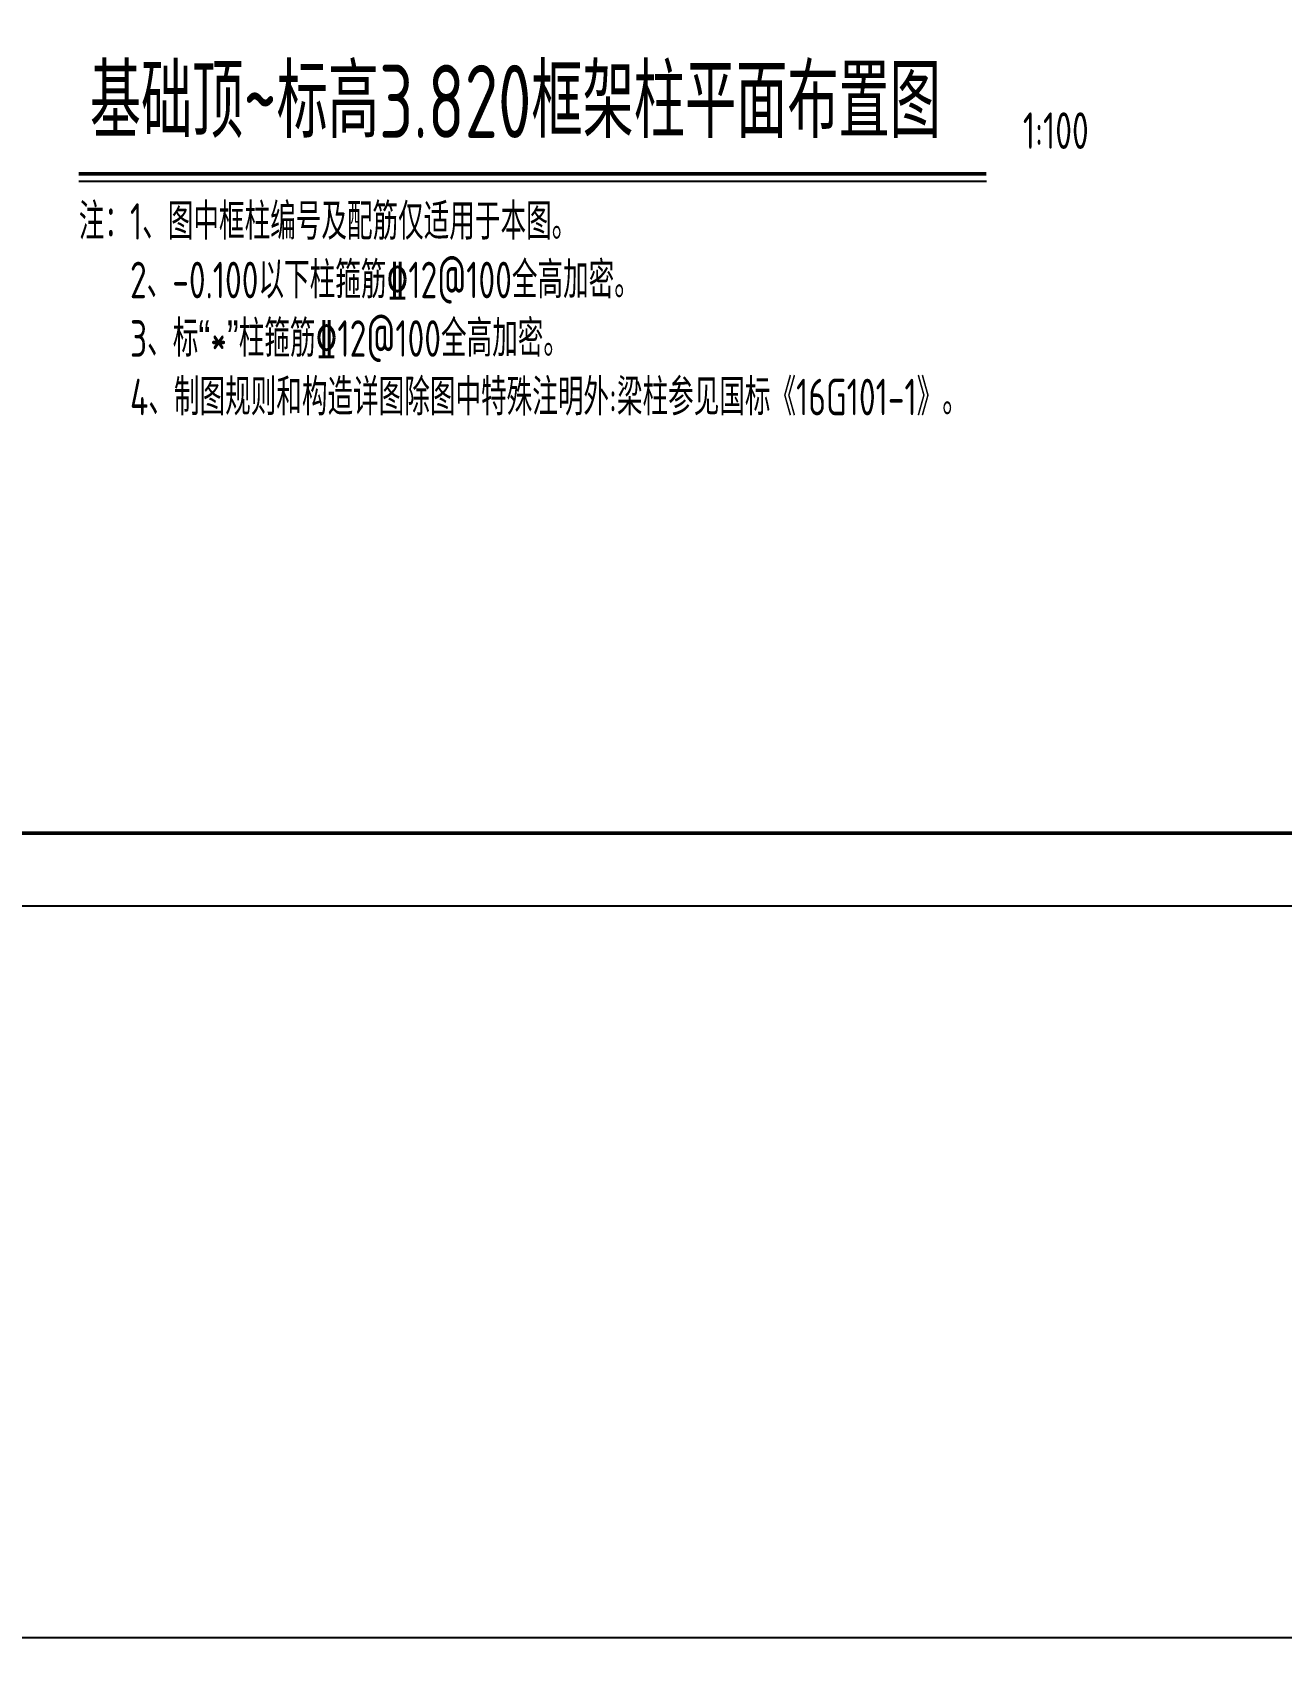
# Model space of a CAD drawing. Extents: x 9731685 to 18866768, y -962146 to 194094.
# Drawn here: x 9799983 to 9817057, y -59194 to -36765 of the extents above; entities that cross this region are included whole.
import ezdxf
from ezdxf.enums import TextEntityAlignment as Align

# ---------------------------------------------------------------- set-up
doc = ezdxf.new("R2010")
doc.units = 0
doc.header["$LTSCALE"] = 1000
for name, color, linetype in [('BORDER', 7, 'CONTINUOUS'), ('NUM', 7, 'CONTINUOUS'), ('TEXT', 7, 'CONTINUOUS')]:
    doc.layers.add(name, color=color, linetype=linetype)
doc.styles.add('TSSD_Norm', font='Tssdeng.shx', dxfattribs={"width": 0.7, "bigfont": 'hztxt.shx'})
doc.styles.add('TSSD_Rein', font='Tssdeng.shx', dxfattribs={"width": 0.7, "bigfont": 'hztxt.shx'})

msp = doc.modelspace()

# ---------------------------------------------------------------- linework, layer by layer
at = {"layer": 'BORDER'}
for points in [[(9777056.8, -48706.3), (9777056.8, -6706.3), (9836456.8, -6706.3), (9836456.8, -48706.3)], [(9777056.8, -100706.3), (9777056.8, -58706.3), (9836456.8, -58706.3), (9836456.8, -100706.3)]]:
    msp.add_lwpolyline(points, close=True, dxfattribs=at)
at = {"layer": 'BORDER', "const_width": 50}
msp.add_lwpolyline([(9779556.8, -47706.3), (9779556.8, -7706.3), (9835456.8, -7706.3), (9835456.8, -47706.3)], close=True, dxfattribs=at)
at = {"layer": 'NUM', "const_width": 50, "elevation": 0}
msp.add_lwpolyline([(9800612.8, -38695), (9813024.3, -38695)], dxfattribs=at)
at = {"layer": 'NUM', "elevation": 0}
msp.add_lwpolyline([(9800612.8, -38795), (9813024.3, -38795)], dxfattribs=at)

# ---------------------------------------------------------------- texts
at = {"layer": 'NUM', "style": 'TSSD_Norm', "width": 0.7}
for s, height, p in [('基础顶~标高3.820框架柱平面布置图', 1000, (9800763.1, -38502.8, 0)), ('1:100', 500, (9813524.3, -38502.8, 0))]:
    msp.add_text(s, height=height, dxfattribs=at).set_placement(p, align=Align.BOTTOM_LEFT)
at = {"layer": 'TEXT', "style": 'TSSD_Rein', "width": 0.7}
for s, p in [('注：1、图中框柱编号及配筋仅适用于本图。', (9800612.8, -39595, 0)), ('2、-0.100以下柱箍筋%%13212@100全高加密。', (9801312.8, -40395, 0)), ('3、标“*”柱箍筋%%13212@100全高加密。', (9801312.8, -41195, 0)), ('4、制图规则和构造详图除图中特殊注明外:梁柱参见国标《16G101-1》。', (9801312.8, -41995, 0))]:
    msp.add_text(s, height=500, dxfattribs=at).set_placement(p)

doc.saveas('drawing.dxf')
